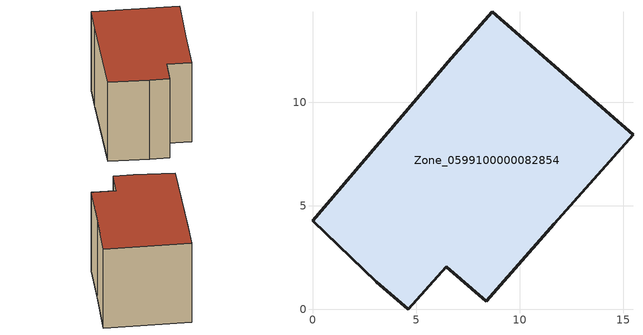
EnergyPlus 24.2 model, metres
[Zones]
Zone_0599100000082854
 floor ground (C_G): 6.69,12.11 8.66,14.37 15.46,8.43 11.66,4.14 8.39,0.39 6.45,2.07 4.63,0 3.08,1.33 0,4.27 z0
 wall outside (C_F): 0,4.27 3.08,1.33 4.63,0 6.45,2.07 8.39,0.39 11.66,4.14 15.46,8.43 8.66,14.37 6.69,12.11 0,4.27 z0:9.55
 roof outside (C_R): 8.39,0.39 11.66,4.14 15.46,8.43 8.66,14.37 6.69,12.11 0,4.27 3.08,1.33 4.63,0 6.45,2.07 z9.55
[BUILDING]
Pand.0599100000082854: North Axis=0; Terrain=City; Loads Convergence Tolerance Value=0.04; Temperature Convergence Tolerance Value=0.4; Solar Distribution=FullExterior; Maximum Number of Warmup Days=25; Minimum Number of Warmup Days=1
[Site:Location]
Rotterdam.The.Hague.AP_ZH_NLD Design_Conditions: Latitude=51.96; Longitude=4.45; Time Zone=1; Elevation=-4.5
[SITE:GROUNDTEMPERATURE:BUILDINGSURFACE]
18, 18, 18, 18, 18, 18, 18, 18, 18, 18, 18, 18
[MATERIAL] Thermal Absorptance=0.9; Solar Absorptance=0.7; Visible Absorptance=0.7
Name | Roughness | Thickness | Conductivity | Density | Specific Heat
G.TC.1946 | MediumSmooth | 0.15 | 1 | 540 | 1210
F.TC.1946 | Rough | 0.3 | 0.857143 | 1920 | 840
R.TC.1946 | MediumRough | 0.2 | 0.909091 | 1500 | 1000
[CONSTRUCTION]
C_G: G.TC.1946
C_F: F.TC.1946
C_R: R.TC.1946
[ZONE]
Zone_0599100000082854: Type=1; Multiplier=1; Ceiling Height=Autocalculate; Volume=Autocalculate; Floor Area=autocalculate; Part of Total Floor Area=Yes
[ZONEINFILTRATION:DESIGNFLOWRATE]
Infil_Zone_0599100000082854: Zone or ZoneList or Space or SpaceList=Zone_0599100000082854; Schedule=AlwaysOn; Design Flow Rate Calculation Method=Flow/Area; Flow Rate per Floor Area=0.003; Constant Term Coefficient=1; Temperature Term Coefficient=0; Velocity Term Coefficient=0; Velocity Squared Term Coefficient=0
[HVACTEMPLATE:ZONE:IDEALLOADSAIRSYSTEM]
Zone_0599100000082854: Maximum Heating Supply Air Temperature=50; Minimum Cooling Supply Air Temperature=13; Maximum Heating Supply Air Humidity Ratio=0.0156; Minimum Cooling Supply Air Humidity Ratio=0.0077; Heating Limit=NoLimit; Cooling Limit=NoLimit; Dehumidification Control Type=ConstantSensibleHeatRatio; Cooling Sensible Heat Ratio=0.7; Dehumidification Setpoint=60; Humidification Control Type=None; Humidification Setpoint=30; Outdoor Air Method=None; Outdoor Air Flow Rate per Person=0.00944; Outdoor Air Flow Rate per Zone Floor Area=0; Outdoor Air Flow Rate per Zone=0; Demand Controlled Ventilation Type=None; Outdoor Air Economizer Type=NoEconomizer; Heat Recovery Type=None; Sensible Heat Recovery Effectiveness=0.7; Latent Heat Recovery Effectiveness=0.65
[ZONECONTROL:THERMOSTAT]
ThermostatControl_Zone_0599100000082854: Zone or ZoneList=Zone_0599100000082854; Control Type Schedule=DualSetpointControlType; Control 1=Thermostat_Zone_0599100000082854; Temperature Difference Between Cutout And Setpoint=0
[THERMOSTATSETPOINT:DUALSETPOINT]
Thermostat_Zone_0599100000082854: Heating Setpoint Temperature Schedule=HeatingSetpoint_Zone_0599100000082854; Cooling Setpoint Temperature Schedule=CoolingSetpoint_Zone_0599100000082854
[SCHEDULE:COMPACT]
HeatingSetpoint_Zone_0599100000082854: Through: 12/31, For: AllDays, Until: 24:00, 21
CoolingSetpoint_Zone_0599100000082854: Through: 12/31, For: AllDays, Until: 24:00, 24
DualSetpointControlType: Through: 12/31, For: AllDays, Until: 24:00, 4
AlwaysOn: Through: 12/31, For: AllDays, Until: 24:00, 1
